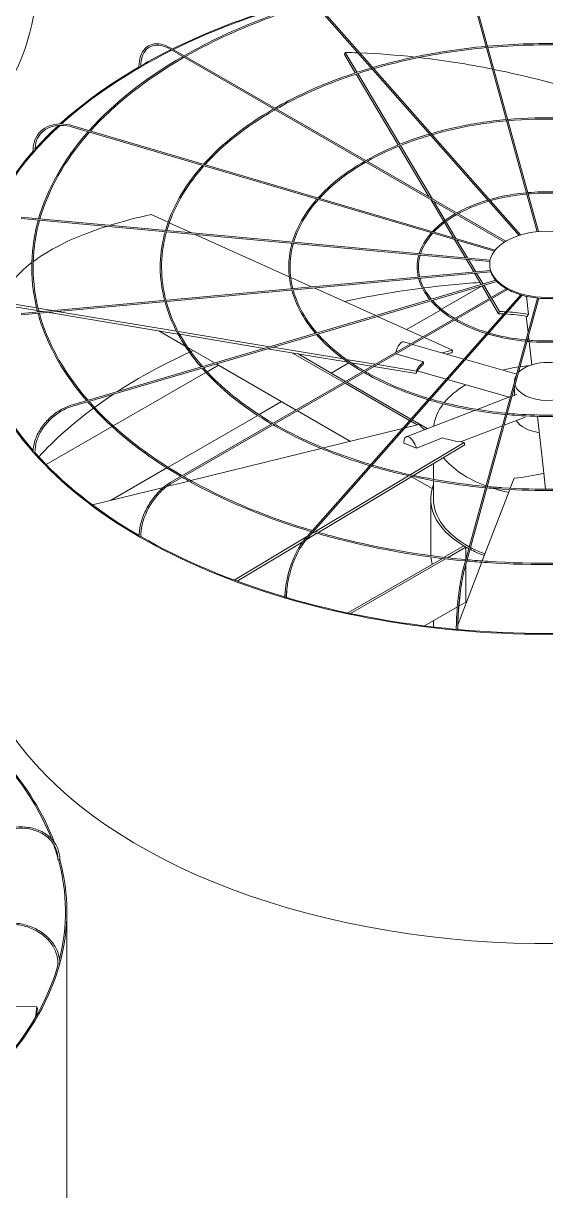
# Model space of a CAD drawing. Header units: millimetres. Extents: x -312439 to 477422, y -331570 to 212570.
# Drawn here: x 398248 to 398486, y 91207 to 91738 of the extents above; entities that cross this region are included whole.
import ezdxf

# ---------------------------------------------------------------- set-up
doc = ezdxf.new("R2010")
doc.units = ezdxf.units.MM

msp = doc.modelspace()

# ---------------------------------------------------------------- linework, layer by layer
at = {"color": 0, "linetype": 'Continuous', "lineweight": 0, "extrusion": (8.40036e-17, 0.816497, 0.57735)}
for p, q in [((398481.858, 91643.255), (398448.265, 91765.71)), ((398482.477, 91643.314), (398448.855, 91765.872)), ((398376.257, 91752.068), (398473.757, 91641.589)), ((398474.398, 91641.789), (398376.716, 91752.473)), ((398467.056, 91638.512), (398315.024, 91726.288)), ((398315.33, 91726.818), (398467.647, 91638.878)), ((398394.256, 91723.845), (398394.627, 91724.812)), ((398399.219, 91715.504), (398394.256, 91723.845)), ((398394.627, 91724.812), (398400.01, 91715.764)), ((398418.72, 91682.73), (398399.54, 91714.965)), ((398400.331, 91715.224), (398419.482, 91683.038)), ((398270.547, 91690.862), (398462.477, 91634.401)), ((398462.886, 91634.919), (398270.719, 91691.45)), ((398432.862, 91658.961), (398419.036, 91682.197)), ((398419.799, 91682.505), (398434.302, 91658.129)), ((398439.427, 91647.926), (398433.503, 91657.884)), ((398434.943, 91657.052), (398440.082, 91648.415)), ((398247.187, 91649.239), (398460.427, 91629.74)), ((398247.243, 91649.849), (398460.542, 91630.344)), ((398314.067, 91647.564), (398306.309, 91651.056)), ((398443.832, 91640.524), (398439.743, 91647.396)), ((398440.397, 91647.886), (398444.978, 91640.187)), ((398324.735, 91642.763), (398314.628, 91647.312)), ((398369.164, 91622.767), (398326.45, 91641.991)), ((398449.276, 91631.375), (398444.292, 91639.751)), ((398445.438, 91639.413), (398450.276, 91631.283)), ((398453.112, 91624.926), (398449.663, 91630.724)), ((398450.663, 91630.633), (398454.009, 91625.008)), ((398460.325, 91627.906), (398460.325, 91628.406)), ((398247.187, 91606.096), (398460.628, 91625.614)), ((398247.243, 91605.486), (398460.809, 91625.015)), ((398270.547, 91564.473), (398463.116, 91621.122)), ((398379.352, 91618.182), (398369.815, 91622.474)), ((398456.529, 91619.184), (398453.459, 91624.343)), ((398454.356, 91624.425), (398457.334, 91619.421)), ((398463.576, 91620.619), (398270.719, 91563.885)), ((398467.878, 91617.298), (398315.024, 91529.047)), ((398468.497, 91616.948), (398315.33, 91528.517)), ((398408.51, 91605.058), (398380.488, 91617.67)), ((398438.474, 91607.928), (398456.898, 91618.564)), ((398460.266, 91612.903), (398456.852, 91618.641)), ((398457.657, 91618.878), (398460.97, 91613.309)), ((398237.904, 91611.282), (398254.291, 91608.554)), ((398474.433, 91614.512), (398376.257, 91503.267)), ((398475.084, 91614.324), (398376.716, 91502.862)), ((398448.265, 91489.625), (398482.119, 91613.031)), ((398448.855, 91489.463), (398482.738, 91612.975)), ((398464.41, 91605.938), (398460.579, 91612.377)), ((398461.283, 91612.783), (398464.781, 91606.905)), ((398477.934, 91605.63), (398477.021, 91613.839)), ((398254.594, 91607.331), (398237.739, 91610.137)), ((398254.947, 91608.445), (398261.302, 91607.387)), ((398256.756, 91606.971), (398255.255, 91607.221)), ((398318.572, 91596.679), (398259.14, 91606.574)), ((398263.686, 91606.99), (398317.89, 91597.965)), ((398422.555, 91598.737), (398437.909, 91607.601)), ((398464.41, 91605.938), (398464.781, 91606.905)), ((398429.959, 91595.405), (398409.368, 91604.672)), ((398476.99, 91604.759), (398477.815, 91597.342)), ((398321.836, 91591.217), (398309.863, 91598.129)), ((398318.647, 91597.839), (398360.362, 91590.894)), ((398357.817, 91590.146), (398319.34, 91596.551)), ((398443.431, 91589.341), (398430.647, 91595.095)), ((398477.998, 91595.694), (398478.202, 91593.854)), ((398335.21, 91583.495), (398323.028, 91590.529)), ((398395.896, 91583.806), (398359.202, 91589.915)), ((398361.748, 91590.664), (398393.777, 91585.331)), ((398421.08, 91593.167), (398424.426, 91592.211)), ((398425.245, 91591.977), (398448.645, 91585.292)), ((398443.267, 91588.196), (398443.431, 91589.341)), ((398478.271, 91593.234), (398479.446, 91582.667)), ((398370.718, 91587.998), (398393.923, 91574.6)), ((398394.789, 91575.1), (398373.152, 91587.592)), ((398395.121, 91585.108), (398408.317, 91582.91)), ((398417.677, 91587.607), (398430.299, 91584.001)), ((398449.298, 91585.105), (398472.629, 91578.44)), ((398289.126, 91554.886), (398331.256, 91579.21)), ((398331.8, 91579.524), (398336.944, 91582.494)), ((398372.27, 91562.098), (398335.942, 91583.072)), ((398388.202, 91578.903), (398396.258, 91583.554)), ((398406.741, 91582), (398397.32, 91583.569)), ((398426.852, 91578.652), (398407.692, 91581.842)), ((398409.268, 91582.752), (398427.017, 91579.797)), ((398426.852, 91578.652), (398427.017, 91579.797)), ((398427.418, 91579.859), (398440.542, 91576.109)), ((398394.536, 91574.246), (398423.924, 91557.279)), ((398424.508, 91557.942), (398395.402, 91574.746)), ((398441.194, 91575.923), (398469.149, 91567.937)), ((398471.584, 91575.059), (398471.584, 91574.629)), ((398454.59, 91562.337), (398469.819, 91568.194)), ((398470.529, 91568.468), (398472.473, 91569.216)), ((398471.584, 91572.314), (398471.584, 91568.873)), ((398355.428, 91559.981), (398365.683, 91565.902)), ((398314.072, 91536.104), (398354.832, 91559.637)), ((398396.984, 91547.83), (398372.882, 91561.745)), ((398422.366, 91549.942), (398453.463, 91561.903)), ((398431.968, 91553.635), (398425.05, 91557.629)), ((398466.896, 91555.225), (398476.442, 91558.897)), ((398481.985, 91559.834), (398481.958, 91560.076)), ((398484.933, 91533.319), (398482.053, 91559.22)), ((398258.616, 91537.271), (398288.569, 91554.564)), ((398420.75, 91553.684), (398384.734, 91544.812)), ((398428.274, 91555.537), (398421.794, 91553.941)), ((398424.465, 91556.967), (398427.34, 91555.307)), ((398429.975, 91553.785), (398430.928, 91553.235)), ((398447.069, 91547.599), (398466.186, 91554.952)), ((398421.297, 91547.049), (398426.993, 91544.779)), ((398424.204, 91532.642), (398448.796, 91547.361)), ((398426.993, 91544.779), (398438.925, 91549.369)), ((398449.001, 91546.23), (398448.796, 91547.361)), ((398383.729, 91544.564), (398324.46, 91529.965)), ((398449.001, 91546.23), (398425.744, 91532.309)), ((398434.76, 91530.548), (398434.76, 91537.705)), ((398287.798, 91520.935), (398313.472, 91535.758)), ((398381.061, 91506.818), (398423.438, 91532.183)), ((398424.974, 91531.848), (398382.475, 91506.409)), ((398434.175, 91526.358), (398424.822, 91531.757)), ((398471.402, 91531.056), (398469.664, 91526.517)), ((398484.933, 91533.32), (398485.741, 91526.054)), ((398311.948, 91526.883), (398279.688, 91518.937)), ((398323.587, 91529.75), (398313.395, 91527.24)), ((398434.76, 91521.616), (398434.76, 91529.926)), ((398469.433, 91525.917), (398456.978, 91493.409)), ((398433.535, 91496.613), (398433.535, 91521.616)), ((398344.118, 91484.704), (398377.518, 91504.697)), ((398381.756, 91505.979), (398376.903, 91503.074)), ((398379.25, 91505.733), (398380.345, 91506.389)), ((398375.33, 91502.132), (398345.41, 91484.223)), ((398448.635, 91500.221), (398439.693, 91495.058)), ((398441.136, 91494.891), (398449.501, 91499.721)), ((398449.501, 91499.721), (398448.635, 91500.221)), ((398449.501, 91499.721), (398449.501, 91494.132)), ((398438.807, 91494.547), (398395.821, 91469.729)), ((398397.089, 91469.46), (398440.245, 91494.377)), ((398456.75, 91492.811), (398445.828, 91464.304)), ((398449.501, 91491.817), (398449.501, 91474.717)), ((398445.632, 91472.484), (398430.662, 91463.841)), ((398449.501, 91474.717), (398446.298, 91472.868)), ((398434.76, 91465.22), (398434.76, 91466.207)), ((398445.15, 91462.535), (398445.047, 91462.266)), ((398268.011, 91193.08), (398268.011, 91333.82)), ((398254.442, 91290.514), (398216.776, 91290.723)), ((398254.606, 91289.753), (398254.442, 91290.514))]:
    msp.add_line(p, q, dxfattribs=at)
at = {"color": 0, "linetype": 'Continuous', "lineweight": 0}
for centre, major_axis, ratio, start_param, end_param in [((397991.863, 91756.268), (262.225, 0), 0.5773503, 5.4977871, 6.2831853), ((398486.56, 91611.395), (-262.225, 0), 0.5773503, 5.1849758, 5.420347), ((398486.56, 91611.395), (-261.613, 0), 0.5773503, 5.183912, 5.4201653), ((398486.56, 91611.395), (-261.613, 0), 0.5773503, 5.4234857, 5.718128), ((398486.56, 91611.395), (-262.225, 0), 0.5773503, 5.4236595, 5.4949761), ((398486.93, 91569.678), (-236.033, 90.421), 0.5343599, 5.2814302, 5.3074736), ((398486.93, 91569.678), (-236.033, 90.421), 0.5343599, 5.1688261, 5.2776752), ((398486.93, 91569.678), (-236.033, 90.421), 0.5343599, 5.0198116, 5.1604272), ((398486.56, 91611.395), (-262.225, 0), 0.5773503, 5.4989549, 5.7196003), ((398301.138, 91718.448), (0.306, 0), 0.5773503, 3.1415927, 4.450555), ((398301.355, 91718.323), (0.306, 0.004), 0.5683066, 3.9193388, 5.4901351), ((398301.355, 91718.323), (0.306, 0.004), 0.5683066, 5.4901351, 6.2831853), ((398486.93, 91569.678), (-236.033, 90.421), 0.5343599, 4.8289255, 5.0170065), ((398486.56, 91611.395), (-261.613, 0), 0.5773503, 5.7230202, 5.8115447), ((398486.56, 91611.395), (-262.225, 0), 0.5773503, 5.7247725, 5.8068149), ((398486.56, 91611.395), (-262.225, 0), 0.5773503, 5.8129334, 6.0685314), ((398486.56, 91611.395), (-261.613, 0), 0.5773503, 5.8119417, 6.0598961), ((398252.943, 91680.149), (0.306, 0), 0.5773503, 3.1415927, 4.7647143), ((398253.216, 91680.069), (0.306, 0.005), 0.5715189, 4.2314546, 5.8022509), ((398253.216, 91680.069), (0.306, 0.005), 0.5715189, 5.8022509, 6.2831853), ((398486.724, 91569.857), (-250.189, 35.961), 0.3284711, 5.5638228, 5.6785471), ((398486.724, 91569.857), (-250.189, 35.961), 0.3284711, 5.6885713, 5.965771), ((398486.724, 91569.857), (-250.189, 35.961), 0.3284711, 5.9728515, 6.2156373), ((398486.451, 91627.906), (-26.126, 0), 0.5773503, 0, 0.1535113), ((398486.451, 91627.906), (-26.126, 0), 0.5773503, 0.160648, 0.4676706), ((398486.451, 91627.906), (-26.126, 0), 0.5773503, 0.4748072, 0.7818298), ((398486.56, 91470.155), (-261.613, 0), 0.5773503, 4.9315023, 5.0730373), ((398486.56, 91470.155), (-261.613, 0), 0.5773503, 4.8296672, 4.9289778), ((398486.451, 91627.906), (-26.126, 0), 0.5773503, 0.7889665, 1.0959891), ((398486.451, 91627.906), (-26.126, 0), 0.5773503, 1.1031258, 1.4101484), ((398486.451, 91627.906), (-26.126, 0), 0.5773503, 1.417285, 1.7243076), ((398486.56, 91568.711), (-56.639, 21.698), 0.5343599, 5.2632147, 5.3074736), ((398486.93, 91569.678), (56.639, -21.698), 0.5343599, 2.113134, 2.1658809), ((398486.56, 91568.711), (-56.639, 21.698), 0.5343599, 5.0728277, 5.2488944), ((398486.93, 91569.678), (56.639, -21.698), 0.5343599, 1.92896, 2.0989228), ((398486.56, 91470.155), (-261.613, 0), 0.5773503, 5.3759613, 5.381266), ((398419.562, 91587.852), (1.518, 5.315), 0.3621096, 0, 1.5955332), ((398486.724, 91569.857), (-60.036, 8.629), 0.3284711, 5.5638228, 5.6832782), ((398486.56, 91611.395), (-262.225, 0), 0.5773503, 0.15775, 0.4689102), ((398486.56, 91611.395), (-261.613, 0), 0.5773503, 0.1573017, 0.4645126), ((398486.56, 91470.155), (-261.613, 0), 0.5773503, 5.3840325, 5.5566031), ((398486.724, 91569.857), (-60.036, 8.629), 0.3284711, 5.9787164, 6.2156373), ((398486.56, 91568.711), (-60.036, 8.629), 0.3284711, 5.5638228, 5.6281345), ((398486.56, 91575.059), (-14.976, 0), 0.5773503, 3.6916997, 5.4977871), ((398486.56, 91568.711), (-60.036, 8.629), 0.3284711, 5.9809914, 6.2156373), ((398486.56, 91552.747), (-51.8, 0), 0.5773503, 4.9668384, 5.1151413), ((398486.56, 91575.059), (-14.976, 0), 0.5773503, 5.4977871, 5.7722245), ((398486.56, 91552.747), (-51.8, 0), 0.5773503, 4.8725497, 4.9536635), ((398486.56, 91552.747), (-51.8, 0), 0.5773503, 5.5125312, 5.8454489), ((398486.56, 91575.059), (-14.976, 0), 0.5773503, 5.9253681, 6.3268432), ((398486.56, 91575.059), (-14.976, 0), 0.5773503, 0.1968015, 2.9056449), ((398486.56, 91470.155), (-261.613, 0), 0.5773503, 5.5668053, 5.6187776), ((398486.56, 91470.155), (-261.613, 0), 0.5773503, 5.6218563, 5.7966666), ((398486.56, 91552.747), (-51.8, 0), 0.5773503, 5.864801, 6.2160224), ((398486.56, 91560.151), (-14.976, 0), 0.5773503, 0.3310244, 1.3226651), ((398486.354, 91569.843), (-59.674, -10.853), 0.3443205, 0.1772511, 0.3142745), ((398424.351, 91544.782), (-1.984, 5.159), 0.4527097, 4.5393785, 7.2340672), ((398486.354, 91569.843), (-59.674, -10.853), 0.3443205, 0.5921448, 0.8290657), ((398252.943, 91542.765), (0.306, 0), 0.5773503, 3.1415927, 5.7071921), ((398486.56, 91611.395), (-262.225, 0), 0.5773503, 0.4717795, 0.7837457), ((398253.216, 91542.845), (0.306, 0.005), 0.5830421, 5.1737369, 6.2831853), ((398486.56, 91611.395), (-261.613, 0), 0.5773503, 0.4715588, 0.781436), ((398486.56, 91552.747), (-51.8, 0), 0.5773503, 0.4237953, 1.0021877), ((398486.189, 91569.651), (-56.425, -22.248), 0.5660586, 1.0925617, 1.3294826), ((398486.56, 91521.616), (-53.025, 0), 0.5773503, 6.0678252, 7.1147249), ((398486.56, 91552.747), (-51.8, 0), 0.5773503, 1.0153625, 1.0203014), ((398486.56, 91552.747), (-51.8, 0), 0.5773503, 1.0757224, 1.2236785), ((398486.56, 91521.616), (51.8, 0), 0.5773503, 3.1415927, 3.9574848), ((398301.138, 91504.467), (0.306, 0), 0.5773503, 3.1415927, 6.0213513), ((398486.56, 91611.395), (-262.225, 0), 0.5773503, 0.7858257, 1.0981183), ((398301.355, 91504.592), (0.306, 0.004), 0.5862544, 5.4898935, 6.2831853), ((398486.56, 91611.395), (-261.613, 0), 0.5773503, 0.7858227, 1.096892), ((398486.56, 91521.616), (-53.025, 0), 0.5773503, 0.8456372, 1.0001122), ((398486.56, 91521.616), (51.8, 0), 0.5773503, 3.9720631, 4.1329788), ((398486.56, 91496.613), (53.025, 0), 0.5773503, 3.1415927, 3.1671433), ((398486.56, 91496.613), (53.025, 0), 0.5773503, 3.1875095, 3.2970925), ((398367.473, 91476.641), (-0.306, 0), 0.5773503, 0, 3.1415927), ((398486.56, 91611.395), (-262.225, 0), 0.5773503, 1.0998851, 1.4125333), ((398367.612, 91476.799), (-0.306, -0.003), 0.5885883, 2.6652649, 3.1415927), ((398486.56, 91611.395), (-261.613, 0), 0.5773503, 1.1000981, 1.4118355), ((398486.56, 91496.613), (53.025, 0), 0.5773503, 3.9385413, 3.9453811), ((398486.56, 91470.655), (262.225, 0), 0.5773503, 3.1415927, 5.4977871), ((398486.56, 91465.22), (51.8, 0), 0.5773503, 3.1415927, 3.2048035), ((398445.454, 91462.013), (-0.306, 0), 0.5773503, 0, 3.1415927), ((398486.56, 91611.395), (-262.225, 0), 0.5773503, 1.4139544, 1.727034), ((398445.502, 91462.187), (-0.306, -0.001), 0.5898153, 2.9827557, 3.1415927), ((398486.56, 91611.395), (-261.613, 0), 0.5773503, 1.41439, 1.726367), ((398005.785, 91333.82), (-261.613, 0), 0.5773503, 3.3623861, 3.6122993), ((398005.785, 91333.82), (-262.225, 0), 0.5773503, 3.3525846, 3.6125039), ((398005.785, 91333.82), (-261.613, 0), 0.5773503, 3.3053341, 3.3466211), ((398264.22, 91357.524), (-0.306, 0.006), 0.5752952, 0, 0.1678974), ((398264.22, 91357.524), (-0.306, 0.006), 0.5752952, 0.1678974, 1.7386937), ((398005.785, 91333.82), (-261.613, 0), 0.5773503, 2.9976529, 3.2980059), ((398264.523, 91357.552), (-0.306, 0), 0.5773503, 1.2043118, 3.1415927), ((398005.785, 91333.82), (-262.225, 0), 0.5773503, 2.9856485, 3.2984345), ((398005.785, 91333.82), (-261.613, 0), 0.5773503, 2.6753447, 2.9836943), ((398005.785, 91333.82), (-262.225, 0), 0.5773503, 2.6707914, 2.9843582), ((398264.22, 91310.24), (-0.306, 0.006), 0.5792658, 0, 1.4246091), ((398264.523, 91310.212), (-0.306, 0), 0.5773503, 0.8901525, 3.1415927), ((398005.621, 91291.897), (247.048, 53.431), 0.7719474, 5.9775334, 6.0030301), ((398005.785, 91291.136), (247.048, 53.431), 0.7719474, 5.9850347, 6.0030301)]:
    msp.add_ellipse(centre, major_axis=major_axis, ratio=ratio, start_param=start_param, end_param=end_param, dxfattribs=at)
msp.add_ellipse((398486.451, 91628.406), major_axis=(26.126, 0), ratio=0.5773503, dxfattribs=at)
for points, knots in [([(398379.983, 91747.846), (398372.309, 91745.585), (398364.852, 91743.08), (398344.619, 91735.392), (398332.442, 91729.684), (398321.365, 91723.334)], [5.96956861, 5.96956861, 5.96956861, 5.96956861, 6.07987049, 6.07987049, 6.27966483, 6.27966483, 6.27966483, 6.27966483]), ([(398380.43, 91747.339), (398372.657, 91745.057), (398365.106, 91742.523), (398344.955, 91734.862), (398332.929, 91729.234), (398321.979, 91722.979)], [5.96825255, 5.96825255, 5.96825255, 5.96825255, 6.08012371, 6.08012371, 6.27780239, 6.27780239, 6.27780239, 6.27780239]), ([(398300.832, 91718.448), (398300.832, 91720.173), (398301.068, 91721.768), (398302.002, 91724.547), (398302.7, 91725.731), (398304.499, 91727.551), (398305.598, 91728.187), (398308.065, 91728.839), (398309.432, 91728.856), (398312.297, 91728.287), (398313.796, 91727.699), (398315.304, 91726.833), (398315.317, 91726.826), (398315.33, 91726.818)], [0, 0, 0, 0, 0.3141593, 0.3141593, 0.6283185, 0.6283185, 0.9411039, 0.9411039, 1.2538555, 1.2538555, 1.5680148, 1.5680148, 1.5707963, 1.5707963, 1.5707963, 1.5707963]), ([(398315.024, 91726.288), (398313.586, 91727.118), (398312.155, 91727.678), (398309.455, 91728.213), (398308.188, 91728.188), (398305.937, 91727.575), (398304.951, 91726.987), (398303.328, 91725.294), (398302.692, 91724.185), (398301.847, 91721.538), (398301.639, 91720), (398301.661, 91718.327)], [4.712389, 4.712389, 4.712389, 4.712389, 5.029657, 5.029657, 5.3469251, 5.3469251, 5.6641931, 5.6641931, 5.9814611, 5.9814611, 6.2987292, 6.2987292, 6.2987292, 6.2987292]), ([(398458.718, 91727.607), (398452.732, 91727.055), (398446.796, 91726.324), (398429.28, 91723.614), (398417.942, 91721.115), (398407.165, 91717.971)], [5.65618024, 5.65618024, 5.65618024, 5.65618024, 5.75959703, 5.75959703, 5.96555925, 5.96555925, 5.96555925, 5.96555925]), ([(398513.566, 91727.664), (398507.982, 91728.167), (398502.357, 91728.514), (398484.239, 91729.126), (398471.685, 91728.776), (398459.337, 91727.664)], [5.34296141, 5.34296141, 5.34296141, 5.34296141, 5.43938168, 5.43938168, 5.65261288, 5.65261288, 5.65261288, 5.65261288]), ([(398513.401, 91727.063), (398507.794, 91727.567), (398502.145, 91727.913), (398484.136, 91728.508), (398471.718, 91728.16), (398459.502, 91727.063)], [5.34359392, 5.34359392, 5.34359392, 5.34359392, 5.44060854, 5.44060854, 5.65198037, 5.65198037, 5.65198037, 5.65198037]), ([(398458.882, 91727.007), (398452.826, 91726.451), (398446.821, 91725.711), (398429.411, 91723.009), (398418.239, 91720.55), (398407.612, 91717.464)], [5.6555551, 5.6555551, 5.6555551, 5.6555551, 5.760393, 5.760393, 5.9637948, 5.9637948, 5.9637948, 5.9637948]), ([(398406.516, 91717.781), (398400.765, 91716.087), (398395.176, 91714.209), (398380.055, 91708.464), (398370.965, 91704.209), (398362.689, 91699.476)], [5.96969757, 5.96969757, 5.96969757, 5.96969757, 6.07982614, 6.07982614, 6.27841616, 6.27841616, 6.27841616, 6.27841616]), ([(398406.963, 91717.274), (398401.113, 91715.558), (398395.43, 91713.652), (398380.391, 91707.934), (398371.452, 91703.758), (398363.303, 91699.121)], [5.96794353, 5.96794353, 5.96794353, 5.96794353, 6.08016355, 6.08016355, 6.27592849, 6.27592849, 6.27592849, 6.27592849]), ([(398504.426, 91694.347), (398500.752, 91694.675), (398497.052, 91694.903), (398485.042, 91695.311), (398476.692, 91695.082), (398468.477, 91694.347)], [5.34408303, 5.34408303, 5.34408303, 5.34408303, 5.43906993, 5.43906993, 5.65149126, 5.65149126, 5.65149126, 5.65149126]), ([(398252.637, 91680.149), (398252.637, 91681.882), (398252.937, 91683.532), (398254.112, 91686.502), (398254.989, 91687.82), (398257.229, 91689.987), (398258.593, 91690.835), (398261.664, 91691.976), (398263.371, 91692.27), (398266.96, 91692.283), (398268.841, 91692.002), (398270.719, 91691.45)], [4.712389, 4.712389, 4.712389, 4.712389, 5.0265482, 5.0265482, 5.3407075, 5.3407075, 5.6548668, 5.6548668, 5.969026, 5.969026, 6.2831853, 6.2831853, 6.2831853, 6.2831853]), ([(398270.547, 91690.862), (398268.731, 91691.396), (398266.918, 91691.663), (398263.484, 91691.64), (398261.862, 91691.35), (398258.97, 91690.25), (398257.699, 91689.44), (398255.624, 91687.382), (398254.82, 91686.133), (398253.755, 91683.31), (398253.494, 91681.736), (398253.522, 91680.074)], [0, 0, 0, 0, 0.317268, 0.317268, 0.6345361, 0.6345361, 0.9518041, 0.9518041, 1.2690722, 1.2690722, 1.5863402, 1.5863402, 1.5863402, 1.5863402]), ([(398467.857, 91694.29), (398463.894, 91693.923), (398459.964, 91693.439), (398448.357, 91691.645), (398440.84, 91689.992), (398433.69, 91687.916)], [5.65683386, 5.65683386, 5.65683386, 5.65683386, 5.75939254, 5.75939254, 5.96383461, 5.96383461, 5.96383461, 5.96383461]), ([(398468.022, 91693.69), (398463.988, 91693.319), (398459.989, 91692.826), (398448.488, 91691.04), (398441.136, 91689.427), (398434.138, 91687.408)], [5.65589869, 5.65589869, 5.65589869, 5.65589869, 5.76058509, 5.76058509, 5.96118261, 5.96118261, 5.96118261, 5.96118261]), ([(398504.261, 91693.747), (398500.564, 91694.075), (398496.84, 91694.301), (398484.94, 91694.693), (398476.725, 91694.465), (398468.642, 91693.747)], [5.34503474, 5.34503474, 5.34503474, 5.34503474, 5.44090812, 5.44090812, 5.65053954, 5.65053954, 5.65053954, 5.65053954]), ([(398277.687, 91688.761), (398277.462, 91688.506), (398277.238, 91688.251), (398266.398, 91675.782), (398259, 91662.627), (398255.165, 91649.125)], [0.31387846, 0.31387846, 0.31387846, 0.31387846, 0.32022171, 0.32022171, 0.6228537, 0.6228537, 0.6228537, 0.6228537]), ([(398278.336, 91688.571), (398278.063, 91688.263), (398277.793, 91687.955), (398266.961, 91675.509), (398259.607, 91662.453), (398255.786, 91649.068)], [0.31209175, 0.31209175, 0.31209175, 0.31209175, 0.31977769, 0.31977769, 0.62202139, 0.62202139, 0.62202139, 0.62202139]), ([(398433.04, 91687.726), (398429.216, 91686.598), (398425.498, 91685.348), (398415.487, 91681.546), (398409.48, 91678.741), (398404.003, 91675.623)], [5.97003164, 5.97003164, 5.97003164, 5.97003164, 6.07973571, 6.07973571, 6.27604568, 6.27604568, 6.27604568, 6.27604568]), ([(398433.488, 91687.219), (398429.563, 91686.069), (398425.752, 91684.791), (398415.823, 91681.016), (398409.967, 91678.29), (398404.618, 91675.268)], [5.96740299, 5.96740299, 5.96740299, 5.96740299, 6.08024114, 6.08024114, 6.27230164, 6.27230164, 6.27230164, 6.27230164]), ([(398329.753, 91673.445), (398329.577, 91673.245), (398329.401, 91673.045), (398321.307, 91663.733), (398315.772, 91653.922), (398312.876, 91643.847)], [0.31368489, 0.31368489, 0.31368489, 0.31368489, 0.32029533, 0.32029533, 0.62093354, 0.62093354, 0.62093354, 0.62093354]), ([(398330.402, 91673.254), (398330.178, 91673.002), (398329.956, 91672.75), (398321.871, 91663.461), (398316.379, 91653.748), (398313.497, 91643.791)], [0.31130083, 0.31130083, 0.31130083, 0.31130083, 0.31970361, 0.31970361, 0.61980435, 0.61980435, 0.61980435, 0.61980435]), ([(398381.811, 91658.131), (398381.686, 91657.99), (398381.562, 91657.848), (398376.213, 91651.693), (398372.539, 91645.22), (398370.584, 91638.57)], [0.31344956, 0.31344956, 0.31344956, 0.31344956, 0.32044212, 0.32044212, 0.61727915, 0.61727915, 0.61727915, 0.61727915]), ([(398476.997, 91660.973), (398475.057, 91660.791), (398473.132, 91660.553), (398467.435, 91659.675), (398463.738, 91658.869), (398460.215, 91657.859)], [5.65878241, 5.65878241, 5.65878241, 5.65878241, 5.75876753, 5.75876753, 5.95869527, 5.95869527, 5.95869527, 5.95869527]), ([(398477.162, 91660.374), (398475.151, 91660.187), (398473.157, 91659.94), (398467.566, 91659.07), (398464.035, 91658.304), (398460.664, 91657.35)], [5.65692719, 5.65692719, 5.65692719, 5.65692719, 5.76114351, 5.76114351, 5.95335964, 5.95335964, 5.95335964, 5.95335964]), ([(398495.286, 91661.03), (398493.523, 91661.184), (398491.748, 91661.292), (398485.847, 91661.495), (398481.699, 91661.387), (398477.617, 91661.03)], [5.34742678, 5.34742678, 5.34742678, 5.34742678, 5.43812478, 5.43812478, 5.64814751, 5.64814751, 5.64814751, 5.64814751]), ([(398495.121, 91660.429), (398493.335, 91660.583), (398491.536, 91660.69), (398485.744, 91660.877), (398481.732, 91660.77), (398477.782, 91660.429)], [5.34934775, 5.34934775, 5.34934775, 5.34934775, 5.44178794, 5.44178794, 5.64622654, 5.64622654, 5.64622654, 5.64622654]), ([(398382.46, 91657.94), (398382.288, 91657.747), (398382.117, 91657.553), (398376.777, 91651.421), (398373.147, 91645.047), (398371.206, 91638.513)], [0.30986952, 0.30986952, 0.30986952, 0.30986952, 0.31955549, 0.31955549, 0.6155298, 0.6155298, 0.6155298, 0.6155298]), ([(398459.565, 91657.67), (398457.666, 91657.109), (398455.82, 91656.488), (398450.92, 91654.628), (398447.996, 91653.273), (398445.318, 91651.77)], [5.97102709, 5.97102709, 5.97102709, 5.97102709, 6.0794509, 6.0794509, 6.26898955, 6.26898955, 6.26898955, 6.26898955]), ([(398460.012, 91657.163), (398458.014, 91656.58), (398456.074, 91655.931), (398451.256, 91654.098), (398448.484, 91652.821), (398445.936, 91651.413)], [5.96578422, 5.96578422, 5.96578422, 5.96578422, 6.08045705, 6.08045705, 6.26142742, 6.26142742, 6.26142742, 6.26142742]), ([(398254.997, 91648.525), (398254.838, 91647.948), (398254.685, 91647.369), (398251.186, 91633.55), (398251.253, 91620.016), (398254.735, 91606.786)], [0.6273321, 0.6273321, 0.6273321, 0.6273321, 0.64026634, 0.64026634, 0.9362265, 0.9362265, 0.9362265, 0.9362265]), ([(398255.617, 91648.468), (398255.454, 91647.883), (398255.299, 91647.298), (398251.796, 91633.512), (398251.865, 91620.031), (398255.354, 91606.843)], [0.62653255, 0.62653255, 0.62653255, 0.62653255, 0.63973087, 0.63973087, 0.93697289, 0.93697289, 0.93697289, 0.93697289]), ([(398312.706, 91643.248), (398312.581, 91642.796), (398312.462, 91642.344), (398309.85, 91632.02), (398309.881, 91621.93), (398312.44, 91612.063)], [0.62689443, 0.62689443, 0.62689443, 0.62689443, 0.64035432, 0.64035432, 0.93404611, 0.93404611, 0.93404611, 0.93404611]), ([(398313.326, 91643.191), (398313.198, 91642.732), (398313.076, 91642.273), (398310.46, 91631.982), (398310.493, 91621.945), (398313.059, 91612.119)], [0.62582334, 0.62582334, 0.62582334, 0.62582334, 0.63964072, 0.63964072, 0.93502054, 0.93502054, 0.93502054, 0.93502054]), ([(398433.868, 91642.817), (398433.795, 91642.734), (398433.723, 91642.651), (398431.119, 91639.652), (398429.308, 91636.518), (398428.298, 91633.293)], [0.31275087, 0.31275087, 0.31275087, 0.31275087, 0.32087906, 0.32087906, 0.60646372, 0.60646372, 0.60646372, 0.60646372]), ([(398434.519, 91642.626), (398434.397, 91642.491), (398434.277, 91642.356), (398431.684, 91639.381), (398429.918, 91636.346), (398428.922, 91633.236)], [0.30556743, 0.30556743, 0.30556743, 0.30556743, 0.31911145, 0.31911145, 0.60263629, 0.60263629, 0.60263629, 0.60263629]), ([(398370.413, 91637.971), (398370.323, 91637.649), (398370.238, 91637.327), (398368.512, 91630.498), (398368.51, 91623.847), (398370.15, 91617.34)], [0.62618978, 0.62618978, 0.62618978, 0.62618978, 0.64052907, 0.64052907, 0.92987427, 0.92987427, 0.92987427, 0.92987427]), ([(398371.033, 91637.914), (398370.941, 91637.585), (398370.852, 91637.256), (398369.122, 91630.46), (398369.122, 91623.862), (398370.767, 91617.397)], [0.62457061, 0.62457061, 0.62457061, 0.62457061, 0.6394598, 0.6394598, 0.93127617, 0.93127617, 0.93127617, 0.93127617]), ([(398428.12, 91632.694), (398428.065, 91632.502), (398428.014, 91632.31), (398427.175, 91628.976), (398427.141, 91625.765), (398427.865, 91622.618)], [0.62410482, 0.62410482, 0.62410482, 0.62410482, 0.64104385, 0.64104385, 0.91753144, 0.91753144, 0.91753144, 0.91753144]), ([(398428.74, 91632.637), (398428.683, 91632.438), (398428.629, 91632.238), (398427.785, 91628.938), (398427.753, 91625.779), (398428.481, 91622.674)], [0.62079185, 0.62079185, 0.62079185, 0.62079185, 0.63891194, 0.63891194, 0.91997787, 0.91997787, 0.91997787, 0.91997787]), ([(398428.013, 91622.016), (398428.082, 91621.752), (398428.156, 91621.488), (398429.171, 91618.137), (398430.839, 91615.129), (398433.172, 91612.313)], [0.93516687, 0.93516687, 0.93516687, 0.93516687, 0.95843835, 0.95843835, 1.2316048, 1.2316048, 1.2316048, 1.2316048]), ([(398428.632, 91622.073), (398428.7, 91621.815), (398428.775, 91621.557), (398429.791, 91618.261), (398431.463, 91615.291), (398433.813, 91612.502)], [0.93813971, 0.93813971, 0.93813971, 0.93813971, 0.96156851, 0.96156851, 1.23828559, 1.23828559, 1.23828559, 1.23828559]), ([(398370.306, 91616.739), (398370.429, 91616.28), (398370.56, 91615.822), (398372.637, 91608.991), (398376.156, 91602.786), (398381.107, 91596.997)], [0.93878416, 0.93878416, 0.93878416, 0.93878416, 0.9592157, 0.9592157, 1.24402203, 1.24402203, 1.24402203, 1.24402203]), ([(398370.925, 91616.796), (398371.047, 91616.343), (398371.178, 91615.891), (398373.257, 91609.117), (398376.781, 91602.949), (398381.751, 91597.187)], [0.94031776, 0.94031776, 0.94031776, 0.94031776, 0.96078603, 0.96078603, 1.24747633, 1.24747633, 1.24747633, 1.24747633]), ([(398312.599, 91611.462), (398312.776, 91610.809), (398312.963, 91610.157), (398316.104, 91599.846), (398321.475, 91590.443), (398329.046, 91581.682)], [0.94000678, 0.94000678, 0.94000678, 0.94000678, 0.95947637, 0.95947637, 1.24820492, 1.24820492, 1.24820492, 1.24820492]), ([(398313.218, 91611.519), (398313.394, 91610.872), (398313.581, 91610.225), (398316.724, 91599.972), (398322.1, 91590.606), (398329.692, 91581.872)], [0.94103976, 0.94103976, 0.94103976, 0.94103976, 0.9605244, 0.9605244, 1.25053309, 1.25053309, 1.25053309, 1.25053309]), ([(398433.605, 91611.802), (398433.851, 91611.517), (398434.104, 91611.234), (398436.91, 91608.202), (398440.105, 91605.659), (398443.83, 91603.414)], [1.24820371, 1.24820371, 1.24820371, 1.24820371, 1.27608724, 1.27608724, 1.54927756, 1.54927756, 1.54927756, 1.54927756]), ([(398434.252, 91611.992), (398434.504, 91611.705), (398434.764, 91611.42), (398437.562, 91608.453), (398440.736, 91605.963), (398444.437, 91603.764)], [1.2552022, 1.2552022, 1.2552022, 1.2552022, 1.28394226, 1.28394226, 1.55644282, 1.55644282, 1.55644282, 1.55644282]), ([(398254.896, 91606.186), (398255.125, 91605.342), (398255.368, 91604.498), (398259.571, 91590.71), (398266.798, 91578.106), (398276.995, 91566.37)], [0.94070481, 0.94070481, 0.94070481, 0.94070481, 0.95960699, 0.95960699, 1.25038008, 1.25038008, 1.25038008, 1.25038008]), ([(398255.515, 91606.242), (398255.744, 91605.404), (398255.986, 91604.567), (398260.191, 91590.836), (398267.423, 91578.269), (398277.641, 91566.56)], [0.94148414, 0.94148414, 0.94148414, 0.94148414, 0.96039344, 0.96039344, 1.25213605, 1.25213605, 1.25213605, 1.25213605]), ([(398477.433, 91604.685), (398477.538, 91604.959), (398477.678, 91605.237), (398477.879, 91605.549), (398477.906, 91605.589), (398477.934, 91605.63)], [0, 0, 0, 0, 1.7008868, 1.7008868, 1.9577529, 1.9577529, 1.9577529, 1.9577529]), ([(398444.434, 91603.055), (398444.883, 91602.792), (398445.34, 91602.533), (398449.704, 91600.14), (398454.108, 91598.312), (398458.856, 91596.861)], [1.5639266, 1.5639266, 1.5639266, 1.5639266, 1.59638594, 1.59638594, 1.86940636, 1.86940636, 1.86940636, 1.86940636]), ([(398445.045, 91603.408), (398445.491, 91603.151), (398445.944, 91602.898), (398450.26, 91600.564), (398454.612, 91598.781), (398459.301, 91597.366)], [1.5712561, 1.5712561, 1.5712561, 1.5712561, 1.60358263, 1.60358263, 1.87454698, 1.87454698, 1.87454698, 1.87454698]), ([(398381.546, 91596.488), (398382, 91595.969), (398382.464, 91595.453), (398388.174, 91589.312), (398394.785, 91584.118), (398402.512, 91579.559)], [1.2523872, 1.2523872, 1.2523872, 1.2523872, 1.27803342, 1.27803342, 1.55997281, 1.55997281, 1.55997281, 1.55997281]), ([(398382.194, 91596.678), (398382.653, 91596.157), (398383.125, 91595.639), (398388.827, 91589.563), (398395.418, 91584.423), (398403.122, 91579.911)], [1.2559207, 1.2559207, 1.2559207, 1.2559207, 1.28197401, 1.28197401, 1.56361702, 1.56361702, 1.56361702, 1.56361702]), ([(398459.501, 91596.667), (398460.123, 91596.483), (398460.75, 91596.305), (398466.249, 91594.814), (398471.426, 91593.882), (398476.725, 91593.371)], [1.88173801, 1.88173801, 1.88173801, 1.88173801, 1.91726722, 1.91726722, 2.19052772, 2.19052772, 2.19052772, 2.19052772]), ([(398459.948, 91597.174), (398460.57, 91596.992), (398461.198, 91596.816), (398466.61, 91595.37), (398471.691, 91594.466), (398476.89, 91593.97)], [1.88697171, 1.88697171, 1.88697171, 1.88697171, 1.922693, 1.922693, 2.19235404, 2.19235404, 2.19235404, 2.19235404]), ([(398477.344, 91593.313), (398478.061, 91593.248), (398478.779, 91593.191), (398484.832, 91592.776), (398490.252, 91592.834), (398495.558, 91593.313)], [2.20116261, 2.20116261, 2.20116261, 2.20116261, 2.23802396, 2.23802396, 2.51122637, 2.51122637, 2.51122637, 2.51122637]), ([(398477.509, 91593.913), (398478.26, 91593.846), (398479.013, 91593.788), (398484.959, 91593.394), (398490.23, 91593.453), (398495.394, 91593.913)], [2.2030547, 2.2030547, 2.2030547, 2.2030547, 2.24193573, 2.24193573, 2.50933428, 2.50933428, 2.50933428, 2.50933428]), ([(398430.299, 91584.001), (398430.288, 91583.947), (398430.277, 91583.894), (398430.194, 91583.488), (398430.134, 91583.143), (398430.088, 91582.819)], [52.4705624, 52.4705624, 52.4705624, 52.4705624, 52.7274285, 52.7274285, 54.4283153, 54.4283153, 54.4283153, 54.4283153]), ([(398329.488, 91581.174), (398330.148, 91580.421), (398330.825, 91579.672), (398339.439, 91570.422), (398349.467, 91562.577), (398361.197, 91555.706)], [1.25379638, 1.25379638, 1.25379638, 1.25379638, 1.27868669, 1.27868669, 1.5635663, 1.5635663, 1.5635663, 1.5635663]), ([(398330.136, 91581.364), (398330.802, 91580.609), (398331.485, 91579.858), (398340.092, 91570.673), (398350.1, 91562.883), (398361.808, 91556.058)], [1.25615972, 1.25615972, 1.25615972, 1.25615972, 1.28131662, 1.28131662, 1.56600951, 1.56600951, 1.56600951, 1.56600951]), ([(398403.12, 91579.203), (398403.972, 91578.707), (398404.837, 91578.22), (398413.652, 91573.402), (398422.638, 91569.71), (398432.329, 91566.804)], [1.56734097, 1.56734097, 1.56734097, 1.56734097, 1.5981909, 1.5981909, 1.87714164, 1.87714164, 1.87714164, 1.87714164]), ([(398403.732, 91579.556), (398404.58, 91579.067), (398405.442, 91578.585), (398414.209, 91573.827), (398423.143, 91570.18), (398432.776, 91567.31)], [1.57102631, 1.57102631, 1.57102631, 1.57102631, 1.60180119, 1.60180119, 1.87974458, 1.87974458, 1.87974458, 1.87974458]), ([(398252.637, 91542.765), (398252.637, 91544.498), (398252.936, 91546.313), (398254.099, 91549.933), (398254.962, 91551.738), (398257.167, 91555.167), (398258.508, 91556.791), (398261.539, 91559.7), (398263.228, 91560.986), (398266.793, 91563.096), (398268.668, 91563.92), (398270.547, 91564.473)], [4.712389, 4.712389, 4.712389, 4.712389, 5.0265482, 5.0265482, 5.3407075, 5.3407075, 5.6548668, 5.6548668, 5.969026, 5.969026, 6.2831853, 6.2831853, 6.2831853, 6.2831853]), ([(398270.719, 91563.885), (398268.903, 91563.351), (398267.085, 91562.55), (398263.626, 91560.492), (398261.987, 91559.235), (398259.054, 91556.394), (398257.76, 91554.809), (398255.649, 91551.473), (398254.832, 91549.722), (398253.755, 91546.233), (398253.494, 91544.494), (398253.522, 91542.851)], [6.2831853, 6.2831853, 6.2831853, 6.2831853, 6.6004533, 6.6004533, 6.9177214, 6.9177214, 7.2349894, 7.2349894, 7.5522575, 7.5522575, 7.8695255, 7.8695255, 7.8695255, 7.8695255]), ([(398277.439, 91565.862), (398278.303, 91564.878), (398279.188, 91563.9), (398290.705, 91551.541), (398304.154, 91541.044), (398319.893, 91531.859)], [1.25457919, 1.25457919, 1.25457919, 1.25457919, 1.27901417, 1.27901417, 1.56542833, 1.56542833, 1.56542833, 1.56542833]), ([(398278.087, 91566.053), (398278.957, 91565.066), (398279.848, 91564.086), (398291.358, 91551.792), (398304.787, 91541.35), (398320.504, 91532.212)], [1.25635494, 1.25635494, 1.25635494, 1.25635494, 1.28098769, 1.28098769, 1.56726607, 1.56726607, 1.56726607, 1.56726607]), ([(398432.976, 91566.611), (398434.207, 91566.248), (398435.448, 91565.897), (398446.492, 91562.914), (398456.918, 91561.056), (398467.585, 91560.053)], [1.88333864, 1.88333864, 1.88333864, 1.88333864, 1.91863403, 1.91863403, 2.19480098, 2.19480098, 2.19480098, 2.19480098]), ([(398433.424, 91567.118), (398434.654, 91566.757), (398435.896, 91566.409), (398446.853, 91563.47), (398457.183, 91561.64), (398467.75, 91560.653)], [1.88596498, 1.88596498, 1.88596498, 1.88596498, 1.92135596, 1.92135596, 2.19572889, 2.19572889, 2.19572889, 2.19572889]), ([(398468.205, 91559.996), (398469.707, 91559.86), (398471.215, 91559.74), (398483.345, 91558.915), (398494.135, 91559.037), (398504.698, 91559.996)], [2.20014358, 2.20014358, 2.20014358, 2.20014358, 2.23901367, 2.23901367, 2.5122454, 2.5122454, 2.5122454, 2.5122454]), ([(398468.369, 91560.596), (398469.907, 91560.457), (398471.449, 91560.336), (398483.472, 91559.533), (398494.114, 91559.655), (398504.534, 91560.596)], [2.20108803, 2.20108803, 2.20108803, 2.20108803, 2.24097619, 2.24097619, 2.51130095, 2.51130095, 2.51130095, 2.51130095]), ([(398361.807, 91555.35), (398363.061, 91554.623), (398364.334, 91553.907), (398377.6, 91546.665), (398391.168, 91541.109), (398405.804, 91536.748)], [1.56848817, 1.56848817, 1.56848817, 1.56848817, 1.5987935, 1.5987935, 1.87973748, 1.87973748, 1.87973748, 1.87973748]), ([(398362.419, 91555.704), (398363.669, 91554.982), (398364.939, 91554.271), (398378.157, 91547.09), (398391.674, 91541.579), (398406.251, 91537.254)], [1.57094967, 1.57094967, 1.57094967, 1.57094967, 1.60120298, 1.60120298, 1.88148008, 1.88148008, 1.88148008, 1.88148008]), ([(398406.452, 91536.556), (398408.29, 91536.014), (398410.145, 91535.49), (398426.734, 91531.015), (398442.409, 91528.23), (398458.445, 91526.736)], [1.8838758, 1.8838758, 1.8838758, 1.8838758, 1.91908947, 1.91908947, 2.1962344, 2.1962344, 2.1962344, 2.1962344]), ([(398406.899, 91537.063), (398408.738, 91536.523), (398410.593, 91536.001), (398427.096, 91531.57), (398442.674, 91528.815), (398458.61, 91527.336)], [1.88562881, 1.88562881, 1.88562881, 1.88562881, 1.92090607, 1.92090607, 2.19685631, 2.19685631, 2.19685631, 2.19685631]), ([(398320.504, 91531.504), (398322.157, 91530.546), (398323.835, 91529.603), (398341.55, 91519.938), (398359.704, 91512.517), (398379.287, 91506.701)], [1.56912341, 1.56912341, 1.56912341, 1.56912341, 1.59909496, 1.59909496, 1.88107719, 1.88107719, 1.88107719, 1.88107719]), ([(398321.116, 91531.857), (398322.765, 91530.905), (398324.439, 91529.968), (398342.107, 91520.364), (398360.209, 91512.988), (398379.734, 91507.207)], [1.57097144, 1.57097144, 1.57097144, 1.57097144, 1.60090305, 1.60090305, 1.88238695, 1.88238695, 1.88238695, 1.88238695]), ([(398300.832, 91504.467), (398300.832, 91506.192), (398301.069, 91508.047), (398301.987, 91511.842), (398302.67, 91513.782), (398304.414, 91517.561), (398305.475, 91519.399), (398307.875, 91522.799), (398309.214, 91524.359), (398312.041, 91527.052), (398313.53, 91528.185), (398315.024, 91529.047)], [0, 0, 0, 0, 0.3141593, 0.3141593, 0.6283185, 0.6283185, 0.9424778, 0.9424778, 1.2566371, 1.2566371, 1.5707963, 1.5707963, 1.5707963, 1.5707963]), ([(398315.33, 91528.517), (398313.892, 91527.687), (398312.449, 91526.588), (398309.703, 91523.961), (398308.4, 91522.433), (398306.067, 91519.103), (398305.037, 91517.302), (398303.357, 91513.607), (398302.705, 91511.715), (398301.847, 91508.032), (398301.639, 91506.242), (398301.661, 91504.596)], [4.712389, 4.712389, 4.712389, 4.712389, 5.029657, 5.029657, 5.3469251, 5.3469251, 5.6641931, 5.6641931, 5.9814611, 5.9814611, 6.2987292, 6.2987292, 6.2987292, 6.2987292]), ([(398459.065, 91526.679), (398461.354, 91526.471), (398463.651, 91526.289), (398481.858, 91525.055), (398498.018, 91525.239), (398513.838, 91526.679)], [2.19980176, 2.19980176, 2.19980176, 2.19980176, 2.23934285, 2.23934285, 2.51258722, 2.51258722, 2.51258722, 2.51258722]), ([(398459.229, 91527.279), (398461.554, 91527.069), (398463.885, 91526.885), (398481.985, 91525.672), (398497.997, 91525.858), (398513.673, 91527.279)], [2.20043103, 2.20043103, 2.20043103, 2.20043103, 2.24065263, 2.24065263, 2.51195795, 2.51195795, 2.51195795, 2.51195795]), ([(398379.935, 91506.509), (398382.379, 91505.789), (398384.845, 91505.094), (398406.978, 91499.126), (398427.902, 91495.415), (398449.309, 91493.431)], [1.88418355, 1.88418355, 1.88418355, 1.88418355, 1.91931715, 1.91931715, 2.19696607, 2.19696607, 2.19696607, 2.19696607]), ([(398380.382, 91507.016), (398382.826, 91506.298), (398385.293, 91505.605), (398407.339, 91499.682), (398428.167, 91496), (398449.473, 91494.03)], [1.88549918, 1.88549918, 1.88549918, 1.88549918, 1.92068034, 1.92068034, 2.19743376, 2.19743376, 2.19743376, 2.19743376]), ([(398367.167, 91476.641), (398367.167, 91478.357), (398367.318, 91480.238), (398367.905, 91484.154), (398368.341, 91486.188), (398369.457, 91490.215), (398370.137, 91492.207), (398371.674, 91495.957), (398372.531, 91497.714), (398374.342, 91500.825), (398375.296, 91502.179), (398376.257, 91503.267)], [4.712389, 4.712389, 4.712389, 4.712389, 5.0265482, 5.0265482, 5.3407075, 5.3407075, 5.6548668, 5.6548668, 5.969026, 5.969026, 6.2831853, 6.2831853, 6.2831853, 6.2831853]), ([(398376.716, 91502.862), (398375.802, 91501.826), (398374.881, 91500.522), (398373.12, 91497.496), (398372.281, 91495.771), (398370.776, 91492.085), (398370.111, 91490.124), (398369.024, 91486.164), (398368.602, 91484.166), (398368.043, 91480.334), (398367.906, 91478.501), (398367.918, 91476.83), (398367.918, 91476.816), (398367.918, 91476.802)], [0, 0, 0, 0, 0.3146448, 0.3146448, 0.6317673, 0.6317673, 0.9490354, 0.9490354, 1.2663034, 1.2663034, 1.5835715, 1.5835715, 1.5863402, 1.5863402, 1.5863402, 1.5863402]), ([(398449.928, 91493.374), (398453.003, 91493.093), (398456.087, 91492.849), (398480.37, 91491.205), (398501.9, 91491.453), (398522.975, 91493.374)], [2.19964371, 2.19964371, 2.19964371, 2.19964371, 2.23950729, 2.23950729, 2.51274527, 2.51274527, 2.51274527, 2.51274527]), ([(398450.093, 91493.974), (398453.202, 91493.691), (398456.322, 91493.445), (398480.497, 91491.823), (398501.878, 91492.072), (398522.81, 91493.974)], [2.20011555, 2.20011555, 2.20011555, 2.20011555, 2.24049017, 2.24049017, 2.51227343, 2.51227343, 2.51227343, 2.51227343]), ([(398445.148, 91462.013), (398445.148, 91463.716), (398445.2, 91465.606), (398445.401, 91469.577), (398445.551, 91471.657), (398445.934, 91475.805), (398446.167, 91477.873), (398446.695, 91481.796), (398446.989, 91483.65), (398447.61, 91486.967), (398447.936, 91488.428), (398448.265, 91489.625)], [4.712389, 4.712389, 4.712389, 4.712389, 5.0265482, 5.0265482, 5.3407075, 5.3407075, 5.6548668, 5.6548668, 5.969026, 5.969026, 6.2831853, 6.2831853, 6.2831853, 6.2831853]), ([(398448.855, 91489.463), (398448.537, 91488.303), (398448.217, 91486.872), (398447.607, 91483.606), (398447.316, 91481.769), (398446.795, 91477.881), (398446.566, 91475.83), (398446.19, 91471.72), (398446.044, 91469.662), (398445.851, 91465.744), (398445.804, 91463.885), (398445.808, 91462.209), (398445.808, 91462.199), (398445.808, 91462.188)], [0, 0, 0, 0, 0.3152669, 0.3152669, 0.6325349, 0.6325349, 0.949803, 0.949803, 1.267071, 1.267071, 1.584339, 1.584339, 1.5863402, 1.5863402, 1.5863402, 1.5863402]), ([(398445.761, 91462.013), (398445.761, 91463.704), (398445.812, 91465.584), (398446.012, 91469.537), (398446.162, 91471.609), (398446.477, 91475.024), (398446.619, 91476.371), (398446.776, 91477.686)], [4.71238898, 4.71238898, 4.71238898, 4.71238898, 5.02654825, 5.02654825, 5.34070751, 5.34070751, 5.54584713, 5.54584713, 5.54584713, 5.54584713]), ([(398264.829, 91357.552), (398264.829, 91359.288), (398264.496, 91360.996), (398263.197, 91364.182), (398262.231, 91365.66), (398259.767, 91368.239), (398258.269, 91369.339), (398254.889, 91371.06), (398253.008, 91371.68), (398249.046, 91372.382), (398246.966, 91372.464), (398244.886, 91372.274)], [4.712389, 4.712389, 4.712389, 4.712389, 5.0265482, 5.0265482, 5.3407075, 5.3407075, 5.6548668, 5.6548668, 5.969026, 5.969026, 6.2831853, 6.2831853, 6.2831853, 6.2831853]), ([(398244.942, 91371.664), (398246.957, 91371.848), (398248.972, 91371.766), (398252.795, 91371.078), (398254.604, 91370.472), (398257.835, 91368.801), (398259.257, 91367.737), (398261.576, 91365.258), (398262.473, 91363.844), (398263.657, 91360.806), (398263.945, 91359.182), (398263.914, 91357.53)], [6.2831853, 6.2831853, 6.2831853, 6.2831853, 6.6004533, 6.6004533, 6.9177214, 6.9177214, 7.2349894, 7.2349894, 7.5522575, 7.5522575, 7.8695255, 7.8695255, 7.8695255, 7.8695255]), ([(398244.886, 91327.911), (398246.901, 91327.727), (398248.918, 91327.276), (398252.749, 91325.885), (398254.563, 91324.946), (398257.806, 91322.676), (398259.235, 91321.345), (398261.566, 91318.427), (398262.468, 91316.84), (398263.657, 91313.572), (398263.945, 91311.892), (398263.914, 91310.246)], [0, 0, 0, 0, 0.317268, 0.317268, 0.6345361, 0.6345361, 0.9518041, 0.9518041, 1.2690722, 1.2690722, 1.5863402, 1.5863402, 1.5863402, 1.5863402]), ([(398264.829, 91310.212), (398264.829, 91311.949), (398264.496, 91313.713), (398263.202, 91317.123), (398262.242, 91318.769), (398259.789, 91321.784), (398258.298, 91323.152), (398254.93, 91325.483), (398253.054, 91326.444), (398249.1, 91327.868), (398247.021, 91328.331), (398244.942, 91328.521)], [4.712389, 4.712389, 4.712389, 4.712389, 5.0265482, 5.0265482, 5.3407075, 5.3407075, 5.6548668, 5.6548668, 5.969026, 5.969026, 6.2831853, 6.2831853, 6.2831853, 6.2831853])]:
    msp.add_open_spline(points, degree=3, knots=knots, dxfattribs=at)
for points in [[(398320.752, 91722.981), (398303.655, 91713.106), (398289.222, 91701.691), (398278.137, 91689.268)], [(398321.087, 91722.467), (398304.124, 91712.674), (398289.802, 91701.365), (398278.787, 91689.076)], [(398321.364, 91722.627), (398321.272, 91722.574), (398321.179, 91722.52), (398321.087, 91722.467)], [(398362.075, 91699.123), (398349.304, 91691.747), (398338.511, 91683.226), (398330.203, 91673.951)], [(398362.4, 91698.603), (398349.768, 91691.31), (398339.089, 91682.898), (398330.854, 91673.759)], [(398362.688, 91698.769), (398362.592, 91698.714), (398362.496, 91698.659), (398362.4, 91698.603)], [(398403.388, 91675.271), (398394.943, 91670.393), (398387.792, 91664.764), (398382.262, 91658.637)], [(398403.713, 91674.751), (398395.408, 91669.956), (398388.37, 91664.436), (398382.915, 91658.445)], [(398404.001, 91674.917), (398403.905, 91674.862), (398403.809, 91674.807), (398403.713, 91674.751)], [(398444.701, 91651.418), (398440.582, 91649.038), (398437.072, 91646.301), (398434.324, 91643.321)], [(398445.026, 91650.899), (398441.048, 91648.602), (398437.653, 91645.974), (398434.981, 91643.128)], [(398445.315, 91651.064), (398445.218, 91651.009), (398445.122, 91650.954), (398445.026, 91650.899)], [(398367.779, 91476.641), (398367.779, 91477.582), (398367.826, 91478.576), (398367.917, 91479.608)]]:
    msp.add_open_spline(points, degree=3, dxfattribs=at)

doc.saveas('drawing.dxf')
